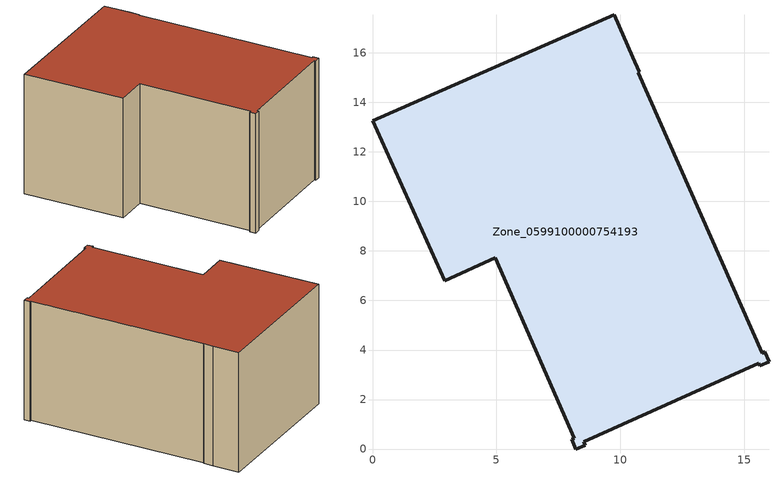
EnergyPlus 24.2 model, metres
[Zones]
Zone_0599100000754193
 floor ground (C_G): 15.74,3.88 15.84,3.92 16.01,3.53 15.63,3.37 15.59,3.47 8.53,0.29 8.58,0.17 8.21,0 8.04,0.4 8.13,0.45 4.95,7.72 2.91,6.8 0,13.25 9.76,17.53 10.51,15.82 10.77,15.23 10.73,15.19 z0
 wall outside (C_F): 0,13.25 2.91,6.8 4.95,7.72 8.13,0.45 8.04,0.4 8.21,0 8.58,0.17 8.53,0.29 15.59,3.47 15.63,3.37 16.01,3.53 15.84,3.92 15.74,3.88 10.73,15.19 10.77,15.23 10.51,15.82 9.76,17.53 0,13.25 z0:8.48
 roof outside (C_R): 15.74,3.88 10.73,15.19 10.77,15.23 10.51,15.82 9.76,17.53 0,13.25 2.91,6.8 4.95,7.72 8.13,0.45 8.04,0.4 8.21,0 8.58,0.17 8.53,0.29 15.59,3.47 15.63,3.37 16.01,3.53 15.84,3.92 z8.48
[BUILDING]
Pand.0599100000754193: North Axis=0; Terrain=City; Loads Convergence Tolerance Value=0.04; Temperature Convergence Tolerance Value=0.4; Solar Distribution=FullExterior; Maximum Number of Warmup Days=25; Minimum Number of Warmup Days=1
[Site:Location]
Rotterdam.The.Hague.AP_ZH_NLD Design_Conditions: Latitude=51.96; Longitude=4.45; Time Zone=1; Elevation=-4.5
[SITE:GROUNDTEMPERATURE:BUILDINGSURFACE]
18, 18, 18, 18, 18, 18, 18, 18, 18, 18, 18, 18
[MATERIAL] Thermal Absorptance=0.9; Solar Absorptance=0.7; Visible Absorptance=0.7
Name | Roughness | Thickness | Conductivity | Density | Specific Heat
G.D.2006-2014 | MediumSmooth | 0.15 | 0.06 | 540 | 1210
F.D.2006-2014 | Rough | 0.3 | 0.12 | 1920 | 840
R.D.2006-2014 | MediumRough | 0.2 | 0.08 | 1500 | 1000
[CONSTRUCTION]
C_G: G.D.2006-2014
C_F: F.D.2006-2014
C_R: R.D.2006-2014
[ZONE]
Zone_0599100000754193: Type=1; Multiplier=1; Ceiling Height=Autocalculate; Volume=Autocalculate; Floor Area=autocalculate; Part of Total Floor Area=Yes
[ZONEINFILTRATION:DESIGNFLOWRATE]
Infil_Zone_0599100000754193: Zone or ZoneList or Space or SpaceList=Zone_0599100000754193; Schedule=AlwaysOn; Design Flow Rate Calculation Method=Flow/Area; Flow Rate per Floor Area=0.0021; Constant Term Coefficient=1; Temperature Term Coefficient=0; Velocity Term Coefficient=0; Velocity Squared Term Coefficient=0
[HVACTEMPLATE:ZONE:IDEALLOADSAIRSYSTEM]
Zone_0599100000754193: Maximum Heating Supply Air Temperature=50; Minimum Cooling Supply Air Temperature=13; Maximum Heating Supply Air Humidity Ratio=0.0156; Minimum Cooling Supply Air Humidity Ratio=0.0077; Heating Limit=NoLimit; Cooling Limit=NoLimit; Dehumidification Control Type=ConstantSensibleHeatRatio; Cooling Sensible Heat Ratio=0.7; Dehumidification Setpoint=60; Humidification Control Type=None; Humidification Setpoint=30; Outdoor Air Method=None; Outdoor Air Flow Rate per Person=0.00944; Outdoor Air Flow Rate per Zone Floor Area=0; Outdoor Air Flow Rate per Zone=0; Demand Controlled Ventilation Type=None; Outdoor Air Economizer Type=NoEconomizer; Heat Recovery Type=None; Sensible Heat Recovery Effectiveness=0.7; Latent Heat Recovery Effectiveness=0.65
[ZONECONTROL:THERMOSTAT]
ThermostatControl_Zone_0599100000754193: Zone or ZoneList=Zone_0599100000754193; Control Type Schedule=DualSetpointControlType; Control 1=Thermostat_Zone_0599100000754193; Temperature Difference Between Cutout And Setpoint=0
[THERMOSTATSETPOINT:DUALSETPOINT]
Thermostat_Zone_0599100000754193: Heating Setpoint Temperature Schedule=HeatingSetpoint_Zone_0599100000754193; Cooling Setpoint Temperature Schedule=CoolingSetpoint_Zone_0599100000754193
[SCHEDULE:COMPACT]
HeatingSetpoint_Zone_0599100000754193: Through: 12/31, For: AllDays, Until: 24:00, 21
CoolingSetpoint_Zone_0599100000754193: Through: 12/31, For: AllDays, Until: 24:00, 24
DualSetpointControlType: Through: 12/31, For: AllDays, Until: 24:00, 4
AlwaysOn: Through: 12/31, For: AllDays, Until: 24:00, 1
